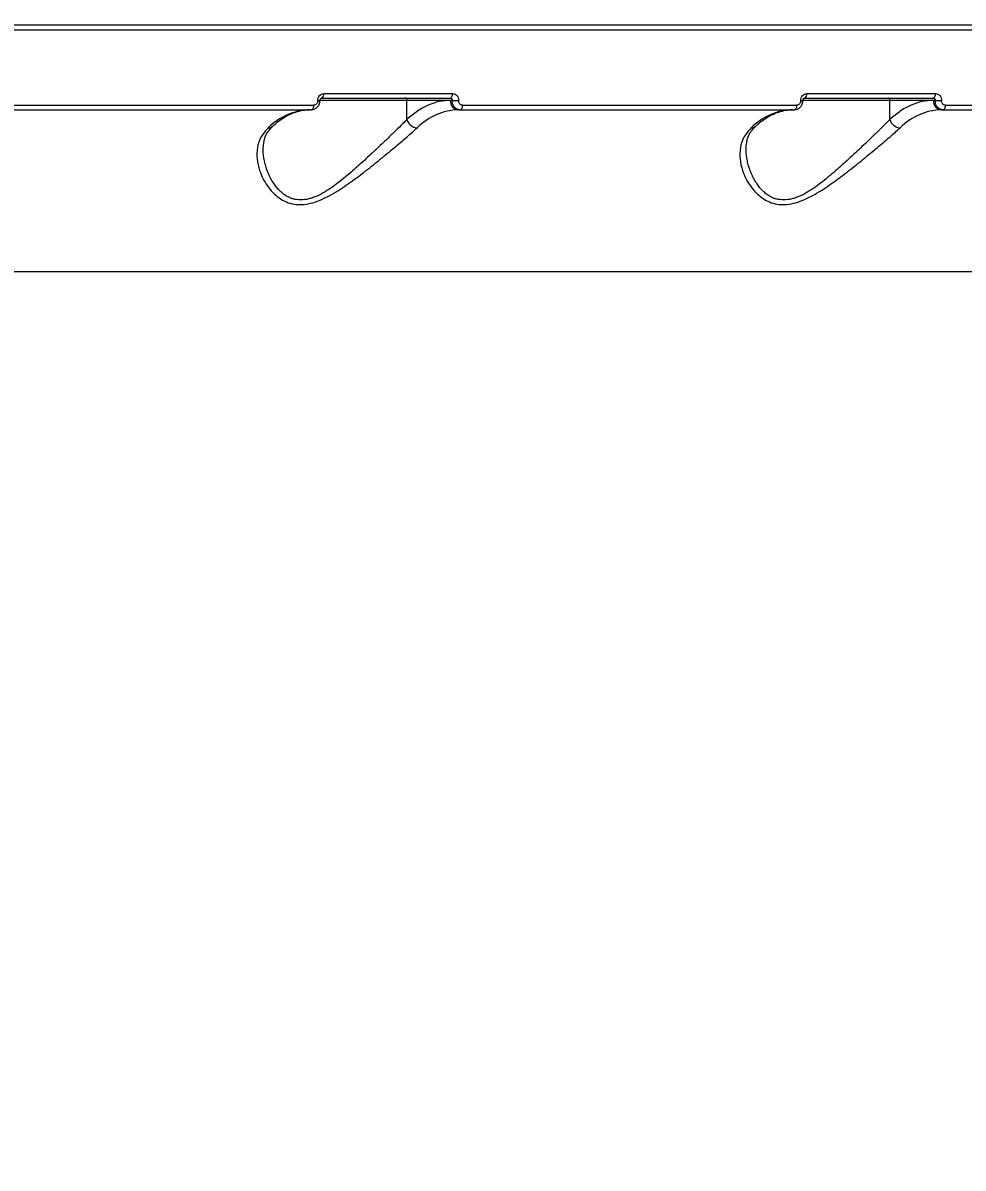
# Model space of a CAD drawing. Header units: millimetres. Extents: x -6234 to 7498, y -6127 to 5103.
# Drawn here: x 3579.1 to 3779.4, y -1702.9 to -1459 of the extents above; entities that cross this region are included whole.
import ezdxf

# ---------------------------------------------------------------- set-up
doc = ezdxf.new("R2010")
doc.units = ezdxf.units.MM
for name, color, linetype in [('DIKOM_ОБЪЕКТ', 7, 'Continuous'), ('DIKOM_РАЗМЕР_ЗОНА', 7, 'Continuous'), ('DIKOM_РАЗМЕР_ОБЪЕКТА', 7, 'Continuous')]:
    doc.layers.add(name, color=color, linetype=linetype)
doc.styles.add('style1', font='arial.ttf', dxfattribs={"width": 0.8})
doc.dimstyles.new('1-50', dxfattribs={"dimtxt": 300, "dimasz": 200, "dimexe": 100, "dimexo": 0, "dimgap": 100, "dimtad": 1, "dimtxsty": 'style1', "dimcen": 200, "dimclrd": 7, "dimclre": 7, "dimclrt": 7, "dimadec": 1, "dimazin": 2, "dimtfac": 1, "dimtmove": 0, "dimatfit": 2, "dimfxl": 0, "dimlwd": 25, "dimlwe": 18, "dimarcsym": 0})

# ---------------------------------------------------------------- blocks, each defined once
blk = doc.blocks.new('*D10')
at = {"layer": 'Defpoints', "color": 0, "transparency": 16777216}
for p in [(5627.97, 903.07), (-3229.39, -1461.51), (5627.97, -5097.58)]:
    blk.add_point(p, dxfattribs=at)
at = {"layer": 'DIKOM_РАЗМЕР_ОБЪЕКТА', "color": 7, "lineweight": 18, "transparency": 16777216}
for p, q in [((5627.97, 903.07), (5627.97, -5197.58)), ((-3229.39, -1461.51), (-3229.39, -5197.58))]:
    blk.add_line(p, q, dxfattribs=at)
at = {"layer": 'DIKOM_РАЗМЕР_ОБЪЕКТА', "color": 7, "lineweight": 25, "transparency": 16777216}
blk.add_line((-3029.39, -5097.58), (5427.97, -5097.58), dxfattribs=at)
at = {"layer": 'DIKOM_РАЗМЕР_ОБЪЕКТА', "color": 7, "transparency": 16777216}
for points in [[(-3029.39, -5064.25), (-3029.39, -5130.92), (-3229.39, -5097.58)], [(5427.97, -5064.25), (5427.97, -5130.92), (5627.97, -5097.58)]]:
    blk.add_solid(points, dxfattribs=at)
at = {"layer": 'DIKOM_РАЗМЕР_ОБЪЕКТА', "color": 7, "lineweight": 40, "transparency": 16777216, "insert": (1488.3, -4844.41), "char_height": 300, "attachment_point": 5, "style": 'style1'}
blk.add_mtext('8850', dxfattribs=at)
blk = doc.blocks.new('*D13')
at = {"layer": 'Defpoints', "color": 0, "transparency": 16777216}
for p in [(7498.07, 1778.2), (-5229.39, -1831.36), (7498.07, -6026.74)]:
    blk.add_point(p, dxfattribs=at)
at = {"layer": 'DIKOM_РАЗМЕР_ЗОНА', "color": 7, "lineweight": 18, "transparency": 16777216}
for p, q in [((7498.07, 1778.2), (7498.07, -6126.74)), ((-5229.39, -1831.36), (-5229.39, -6126.74))]:
    blk.add_line(p, q, dxfattribs=at)
at = {"layer": 'DIKOM_РАЗМЕР_ЗОНА', "color": 7, "lineweight": 25, "transparency": 16777216}
blk.add_line((-5029.39, -6026.74), (7298.07, -6026.74), dxfattribs=at)
at = {"layer": 'DIKOM_РАЗМЕР_ЗОНА', "color": 7, "transparency": 16777216}
for points in [[(-5029.39, -5993.4), (-5029.39, -6060.07), (-5229.39, -6026.74)], [(7298.07, -5993.4), (7298.07, -6060.07), (7498.07, -6026.74)]]:
    blk.add_solid(points, dxfattribs=at)
at = {"layer": 'DIKOM_РАЗМЕР_ЗОНА', "color": 7, "transparency": 16777216, "insert": (1560.69, -5773.56), "char_height": 300, "attachment_point": 5, "style": 'style1'}
blk.add_mtext('12750', dxfattribs=at)

msp = doc.modelspace()

# ---------------------------------------------------------------- linework, layer by layer
at = {"layer": 'DIKOM_ОБЪЕКТ', "color": 7, "linetype": 'Continuous', "lineweight": 15}
for p, q in [((3915.417, -1459.506), (3500.548, -1459.506)), ((3501.063, -1460.508), (3915.932, -1460.508)), ((3642.709, -1475.006), (3670.139, -1475.006)), ((3643.224, -1474.04), (3670.653, -1474.04)), ((3745.569, -1475.006), (3772.999, -1475.006)), ((3746.084, -1474.04), (3773.514, -1474.04)), ((3569.373, -1477.506), (3640.518, -1477.506)), ((3569.888, -1476.546), (3641.033, -1476.546)), ((3660.911, -1475.506), (3642.204, -1475.506)), ((3660.911, -1479.556), (3660.911, -1475.506)), ((3670.179, -1475.506), (3660.911, -1475.506)), ((3670.539, -1475.506), (3670.179, -1475.506)), ((3671.893, -1477.506), (3672.233, -1477.506)), ((3672.233, -1477.506), (3743.378, -1477.506)), ((3672.748, -1476.546), (3743.893, -1476.546)), ((3763.771, -1475.506), (3745.064, -1475.506)), ((3763.771, -1479.556), (3763.771, -1475.506)), ((3773.039, -1475.506), (3763.771, -1475.506)), ((3773.399, -1475.506), (3773.039, -1475.506)), ((3774.754, -1477.506), (3775.093, -1477.506)), ((3775.093, -1477.506), (3846.238, -1477.506)), ((3775.608, -1476.546), (3846.753, -1476.546)), ((3837.064, -1512.008), (3537.056, -1512.008))]:
    msp.add_line(p, q, dxfattribs=at)
at = {"layer": 'DIKOM_ОБЪЕКТ', "color": 7, "linetype": 'Continuous', "lineweight": 15, "flags": 128}
for points in [[(3670.139, -1475.006), (3670.237, -1474.987), (3670.332, -1474.933), (3670.419, -1474.844), (3670.496, -1474.725), (3670.561, -1474.579), (3670.609, -1474.412), (3670.64, -1474.231), (3670.653, -1474.04)], [(3772.999, -1475.006), (3773.097, -1474.987), (3773.192, -1474.933), (3773.279, -1474.844), (3773.357, -1474.725), (3773.421, -1474.579), (3773.469, -1474.412), (3773.501, -1474.231), (3773.514, -1474.04)], [(3641.033, -1476.546), (3641.019, -1476.736), (3640.988, -1476.916), (3640.939, -1477.082), (3640.875, -1477.227), (3640.798, -1477.346), (3640.71, -1477.434), (3640.616, -1477.488), (3640.518, -1477.506)], [(3672.233, -1477.506), (3672.331, -1477.488), (3672.426, -1477.434), (3672.513, -1477.346), (3672.59, -1477.227), (3672.654, -1477.082), (3672.703, -1476.916), (3672.735, -1476.736), (3672.748, -1476.546)], [(3743.893, -1476.546), (3743.879, -1476.736), (3743.848, -1476.916), (3743.799, -1477.082), (3743.735, -1477.227), (3743.658, -1477.346), (3743.57, -1477.434), (3743.476, -1477.488), (3743.378, -1477.506)], [(3775.093, -1477.506), (3775.191, -1477.488), (3775.285, -1477.434), (3775.373, -1477.346), (3775.45, -1477.227), (3775.514, -1477.082), (3775.563, -1476.916), (3775.594, -1476.736), (3775.608, -1476.546)]]:
    msp.add_lwpolyline(points, dxfattribs=at)
at = {"layer": 'DIKOM_ОБЪЕКТ', "color": 7, "linetype": 'Continuous', "lineweight": 15}
for centre, radius, start, end in [((3642.257, -1474.18), 0.977, 304.08512, 8.19192), ((3660.443, -1475.473), 0.469, 355.95851, 85.2587), ((3745.117, -1474.179), 0.977, 304.10149, 8.17555), ((3763.304, -1475.472), 0.468, 355.89936, 85.28636), ((3640.653, -1490.62), 13.122, 92.07242, 135.13972), ((3642.061, -1473.212), 2.337, 266.28713, 278.21538), ((3672.368, -1490.618), 13.121, 92.07153, 135.14175), ((3672.048, -1475.639), 1.874, 175.93555, 265.26507), ((3671.862, -1452.629), 22.915, 266.68997, 270.12194), ((3743.512, -1490.618), 13.121, 92.07153, 135.14175), ((3744.922, -1473.224), 2.325, 266.26099, 278.24374), ((3775.228, -1490.619), 13.122, 92.07173, 135.14042), ((3774.908, -1475.639), 1.874, 175.93821, 265.27029), ((3774.722, -1452.65), 22.894, 266.68843, 270.12293), ((3663.218, -1478.993), 2.375, 193.71532, 266.34058), ((3766.078, -1478.993), 2.375, 193.71532, 266.34058), ((3631.387, -1480.049), 1.315, 268.4563, 311.50568), ((3734.247, -1480.049), 1.315, 268.46122, 311.50076)]:
    msp.add_arc(centre, radius, start, end, dxfattribs=at)
for points, knots in [([(3701.439, -1879.463), (3705.145, -1879.37), (3712.807, -1879.177), (3724.357, -1877.311), (3736.021, -1874.282), (3747.484, -1870.04), (3758.717, -1864.663), (3769.69, -1858.188), (3780.378, -1850.665), (3790.756, -1842.143), (3800.802, -1832.674), (3810.497, -1822.31), (3819.822, -1811.103), (3828.762, -1799.108), (3837.303, -1786.38), (3845.432, -1772.973), (3853.139, -1758.94), (3860.417, -1744.338), (3866.058, -1731.87), (3870.27, -1721.875), (3873.217, -1714.557), (3876.065, -1707.153), (3878.814, -1699.668), (3881.465, -1692.108), (3884.017, -1684.479), (3887.146, -1674.669), (3890.739, -1662.598), (3894.655, -1648.171), (3898.673, -1631.871), (3902.654, -1613.652), (3906.443, -1593.49), (3909.655, -1573.267), (3912.304, -1553.048), (3914.253, -1534.356), (3915.648, -1517.198), (3916.612, -1501.543), (3917.272, -1485.848), (3917.628, -1470.134), (3917.682, -1454.425), (3917.433, -1438.741), (3916.811, -1421.025), (3915.66, -1401.329), (3913.812, -1379.748), (3911.382, -1358.426), (3908.429, -1337.385), (3905.994, -1323.657), (3904.777, -1316.799)], [0, 0, 0, 0, 0.02681194, 0.05542504, 0.08379633, 0.11192601, 0.13981433, 0.1674607, 0.19486569, 0.22202898, 0.24895069, 0.2756308, 0.30206911, 0.32826591, 0.35422113, 0.37993469, 0.40540662, 0.43063688, 0.45562558, 0.46722256, 0.47876019, 0.49023825, 0.50165693, 0.51301602, 0.52431562, 0.53555577, 0.55600722, 0.5762587, 0.59631027, 0.62332973, 0.64997745, 0.6762534, 0.70215764, 0.72769013, 0.74729298, 0.76687249, 0.78642873, 0.80596157, 0.82547115, 0.84495737, 0.86442027, 0.89162766, 0.91878933, 0.94590529, 0.9729755, 1, 1, 1, 1]), ([(3641.91, -1475.544), (3641.933, -1475.347), (3641.98, -1474.953), (3642.286, -1474.457), (3642.717, -1474.108), (3643.055, -1474.063), (3643.224, -1474.04)], [0, 0, 0, 0, 0.2505708, 0.5002422, 0.7499845, 1, 1, 1, 1]), ([(3642.395, -1475.525), (3642.404, -1475.444), (3642.42, -1475.287), (3642.524, -1475.108), (3642.659, -1474.998), (3642.754, -1474.992), (3642.801, -1474.99)], [0, 0, 0, 0, 0.2685575, 0.5223006, 0.7651664, 1, 1, 1, 1]), ([(3670.139, -1475.006), (3670.194, -1475.013), (3670.277, -1475.023), (3670.373, -1475.087), (3670.452, -1475.165), (3670.508, -1475.271), (3670.539, -1475.394), (3670.539, -1475.467), (3670.539, -1475.506)], [0, 0, 0, 0, 0.2443944, 0.3709305, 0.5001089, 0.7196533, 0.8524061, 1, 1, 1, 1]), ([(3670.653, -1474.04), (3670.822, -1474.063), (3671.159, -1474.109), (3671.578, -1474.457), (3671.865, -1474.954), (3671.896, -1475.347), (3671.911, -1475.544)], [0, 0, 0, 0, 0.2506131, 0.500273, 0.7500069, 1, 1, 1, 1]), ([(3744.77, -1475.544), (3744.794, -1475.347), (3744.84, -1474.953), (3745.146, -1474.456), (3745.577, -1474.108), (3745.915, -1474.063), (3746.084, -1474.04)], [0, 0, 0, 0, 0.2505654, 0.5001981, 0.7500119, 1, 1, 1, 1]), ([(3745.255, -1475.525), (3745.264, -1475.444), (3745.28, -1475.287), (3745.384, -1475.108), (3745.519, -1474.998), (3745.615, -1474.992), (3745.662, -1474.99)], [0, 0, 0, 0, 0.2684376, 0.5222935, 0.7651904, 1, 1, 1, 1]), ([(3772.999, -1475.006), (3773.054, -1475.013), (3773.137, -1475.023), (3773.233, -1475.087), (3773.312, -1475.165), (3773.368, -1475.271), (3773.399, -1475.394), (3773.399, -1475.467), (3773.399, -1475.506)], [0, 0, 0, 0, 0.24428608, 0.37080732, 0.50003944, 0.71974895, 0.8524469, 1, 1, 1, 1]), ([(3773.514, -1474.04), (3773.682, -1474.063), (3774.019, -1474.109), (3774.438, -1474.457), (3774.725, -1474.954), (3774.756, -1475.347), (3774.771, -1475.544)], [0, 0, 0, 0, 0.2505397, 0.5002113, 0.7500035, 1, 1, 1, 1]), ([(3632.267, -1481.044), (3632.626, -1480.721), (3633.436, -1479.992), (3634.732, -1479.113), (3636.149, -1478.357), (3637.615, -1477.831), (3638.962, -1477.535), (3639.823, -1477.537), (3640.178, -1477.538)], [0, 0, 0, 0, 0.1382259, 0.3115918, 0.4887771, 0.6720995, 0.86466, 1, 1, 1, 1]), ([(3640.61, -1477.49), (3640.844, -1477.455), (3641.309, -1477.386), (3641.898, -1476.92), (3642.226, -1476.378), (3642.368, -1475.895), (3642.386, -1475.648), (3642.395, -1475.525)], [0, 0, 0, 0, 0.2547863, 0.5063105, 0.7542119, 0.8773585, 1, 1, 1, 1]), ([(3641.91, -1475.544), (3641.894, -1475.675), (3641.863, -1475.938), (3641.659, -1476.269), (3641.371, -1476.501), (3641.145, -1476.531), (3641.033, -1476.546)], [0, 0, 0, 0, 0.2507932, 0.5001123, 0.7499902, 1, 1, 1, 1]), ([(3670.179, -1475.506), (3669.381, -1475.555), (3667.784, -1475.652), (3665.421, -1476.459), (3663.107, -1477.696), (3661.643, -1478.936), (3660.911, -1479.556)], [0, 0, 0, 0, 0.2500011, 0.5000004, 0.7499906, 1, 1, 1, 1]), ([(3672.233, -1477.506), (3672.016, -1477.479), (3671.684, -1477.437), (3671.288, -1477.187), (3670.969, -1476.884), (3670.724, -1476.479), (3670.565, -1475.988), (3670.548, -1475.675), (3670.539, -1475.506)], [0, 0, 0, 0, 0.2414407, 0.3687409, 0.5000588, 0.701023, 0.8383571, 1, 1, 1, 1]), ([(3672.748, -1476.546), (3672.635, -1476.531), (3672.411, -1476.5), (3672.132, -1476.269), (3671.942, -1475.937), (3671.921, -1475.675), (3671.911, -1475.544)], [0, 0, 0, 0, 0.2507406, 0.5000847, 0.7499276, 1, 1, 1, 1]), ([(3735.127, -1481.044), (3735.486, -1480.721), (3736.297, -1479.992), (3737.592, -1479.113), (3739.009, -1478.357), (3740.475, -1477.831), (3741.822, -1477.535), (3742.683, -1477.537), (3743.038, -1477.538)], [0, 0, 0, 0, 0.1382356, 0.3115937, 0.4887827, 0.672109, 0.8646554, 1, 1, 1, 1]), ([(3743.47, -1477.49), (3743.704, -1477.455), (3744.169, -1477.386), (3744.758, -1476.92), (3745.086, -1476.377), (3745.228, -1475.895), (3745.246, -1475.648), (3745.255, -1475.525)], [0, 0, 0, 0, 0.2547805, 0.5063584, 0.7542077, 0.8773732, 1, 1, 1, 1]), ([(3744.77, -1475.544), (3744.754, -1475.675), (3744.723, -1475.937), (3744.519, -1476.269), (3744.231, -1476.501), (3744.005, -1476.531), (3743.893, -1476.546)], [0, 0, 0, 0, 0.2508187, 0.5001293, 0.7499987, 1, 1, 1, 1]), ([(3773.039, -1475.506), (3772.241, -1475.555), (3770.644, -1475.652), (3768.281, -1476.459), (3765.967, -1477.696), (3764.503, -1478.936), (3763.771, -1479.556)], [0, 0, 0, 0, 0.249997, 0.4999978, 0.7499831, 1, 1, 1, 1]), ([(3775.093, -1477.506), (3774.876, -1477.479), (3774.544, -1477.437), (3774.148, -1477.187), (3773.83, -1476.884), (3773.585, -1476.479), (3773.425, -1475.988), (3773.408, -1475.675), (3773.399, -1475.506)], [0, 0, 0, 0, 0.2414785, 0.3687751, 0.5000548, 0.7010254, 0.838363, 1, 1, 1, 1]), ([(3775.608, -1476.546), (3775.495, -1476.531), (3775.271, -1476.5), (3774.992, -1476.269), (3774.802, -1475.937), (3774.781, -1475.675), (3774.771, -1475.544)], [0, 0, 0, 0, 0.25074479, 0.50005439, 0.74992337, 1, 1, 1, 1]), ([(3660.911, -1479.556), (3660.498, -1479.976), (3659.669, -1480.819), (3658.174, -1482.28), (3656.705, -1483.696), (3655.269, -1485.068), (3653.938, -1486.326), (3652.54, -1487.632), (3651.128, -1488.926), (3649.684, -1490.216), (3648.164, -1491.525), (3646.638, -1492.763), (3645.061, -1493.944), (3643.47, -1494.996), (3642.044, -1495.765), (3640.884, -1496.235), (3639.71, -1496.608), (3638.85, -1496.674), (3638.269, -1496.719)], [0, 0, 0, 0, 0.0819307, 0.1645559, 0.2495756, 0.3087268, 0.3743736, 0.4368951, 0.4995493, 0.5618102, 0.6239268, 0.6915839, 0.7490028, 0.8116404, 0.8744805, 0.9065471, 0.9369603, 1, 1, 1, 1]), ([(3763.771, -1479.556), (3763.358, -1479.976), (3762.529, -1480.819), (3761.034, -1482.28), (3759.565, -1483.696), (3758.129, -1485.068), (3756.798, -1486.326), (3755.399, -1487.632), (3753.988, -1488.926), (3752.544, -1490.216), (3751.024, -1491.525), (3749.498, -1492.763), (3747.921, -1493.944), (3746.33, -1494.996), (3744.904, -1495.765), (3743.744, -1496.235), (3742.57, -1496.608), (3741.71, -1496.674), (3741.13, -1496.719)], [0, 0, 0, 0, 0.081931, 0.1645547, 0.2495775, 0.3087289, 0.374376, 0.4368978, 0.4995532, 0.5618138, 0.6239253, 0.6915885, 0.7490077, 0.8116393, 0.8744797, 0.9065531, 0.9369583, 1, 1, 1, 1]), ([(3631.351, -1481.363), (3630.784, -1481.996), (3629.657, -1483.256), (3628.956, -1485.534), (3628.882, -1487.955), (3629.376, -1490.191), (3630.184, -1492.134), (3631.14, -1493.741), (3632.283, -1495.125), (3633.535, -1496.217), (3634.878, -1497.033), (3636.395, -1497.576), (3638.104, -1497.772), (3639.925, -1497.582), (3641.77, -1497.042), (3643.629, -1496.227), (3646.027, -1494.906), (3648.923, -1492.954), (3652.207, -1490.465), (3655.339, -1487.951), (3658.271, -1485.522), (3660.963, -1483.248), (3662.366, -1481.991), (3663.067, -1481.363)], [0, 0, 0, 0, 0.0628379, 0.1250338, 0.187552, 0.2496598, 0.2915505, 0.3336363, 0.3744974, 0.4070902, 0.437193, 0.4692338, 0.4998086, 0.5304208, 0.5624907, 0.5926594, 0.625331, 0.6879381, 0.7501151, 0.8127568, 0.8751685, 0.9376707, 1, 1, 1, 1]), ([(3630.268, -1485.781), (3630.343, -1484.894), (3630.501, -1483.043), (3631.659, -1481.719), (3632.262, -1481.03)], [0, 0, 0, 0, 0.4795745, 1, 1, 1, 1]), ([(3734.211, -1481.363), (3733.645, -1481.996), (3732.517, -1483.256), (3731.816, -1485.534), (3731.742, -1487.955), (3732.236, -1490.191), (3733.044, -1492.134), (3734, -1493.741), (3735.143, -1495.125), (3736.395, -1496.217), (3737.738, -1497.033), (3739.255, -1497.576), (3740.963, -1497.772), (3742.785, -1497.582), (3744.63, -1497.042), (3746.489, -1496.227), (3748.887, -1494.906), (3751.783, -1492.954), (3755.067, -1490.465), (3758.199, -1487.951), (3761.131, -1485.521), (3763.824, -1483.248), (3765.226, -1481.991), (3765.927, -1481.363)], [0, 0, 0, 0, 0.0628378, 0.1250337, 0.1875519, 0.2496611, 0.2915514, 0.3336372, 0.3744968, 0.4070895, 0.4371923, 0.4692331, 0.499808, 0.5304202, 0.5624901, 0.5926588, 0.6253304, 0.6879406, 0.7501178, 0.8127564, 0.8751681, 0.9376726, 1, 1, 1, 1]), ([(3733.128, -1485.781), (3733.203, -1484.894), (3733.361, -1483.043), (3734.519, -1481.719), (3735.122, -1481.03)], [0, 0, 0, 0, 0.4795649, 1, 1, 1, 1]), ([(3638.269, -1496.719), (3637.715, -1496.675), (3636.891, -1496.609), (3635.916, -1496.237), (3635.169, -1495.849), (3634.421, -1495.318), (3633.697, -1494.652), (3633.037, -1493.896), (3632.416, -1493.027), (3631.851, -1492.06), (3631.369, -1491.041), (3630.971, -1489.996), (3630.657, -1488.928), (3630.432, -1487.863), (3630.306, -1486.826), (3630.253, -1486.143), (3630.269, -1485.795), (3630.269, -1485.782)], [0, 0, 0, 0, 0.0959107, 0.1425804, 0.1918155, 0.2543894, 0.3182, 0.3835041, 0.4524862, 0.5314472, 0.610411, 0.6841754, 0.7653187, 0.8470148, 0.920077, 0.997045, 1, 1, 1, 1]), ([(3741.13, -1496.719), (3740.576, -1496.675), (3739.752, -1496.609), (3738.776, -1496.237), (3738.029, -1495.849), (3737.281, -1495.318), (3736.557, -1494.652), (3735.897, -1493.896), (3735.276, -1493.027), (3734.711, -1492.06), (3734.229, -1491.041), (3733.831, -1489.996), (3733.517, -1488.928), (3733.292, -1487.863), (3733.166, -1486.826), (3733.115, -1486.142), (3733.129, -1485.795), (3733.129, -1485.782)], [0, 0, 0, 0, 0.0959102, 0.1425883, 0.1918116, 0.254389, 0.3181993, 0.3835087, 0.4524816, 0.5314505, 0.6104139, 0.684178, 0.7653209, 0.8470166, 0.9200731, 0.9970408, 1, 1, 1, 1])]:
    msp.add_open_spline(points, degree=3, knots=knots, dxfattribs=at)

# ---------------------------------------------------------------- dimensions: what is measured, and where the dimension line sits
at = {"layer": 'DIKOM_РАЗМЕР_ЗОНА'}
dim = msp.add_linear_dim(base=(7498.074, -6026.735), p1=(-5229.391, -1831.362), p2=(7498.074, 1778.201), text='12750', dimstyle='1-50', dxfattribs=at)
dim.commit()
dim.dimension.update_dxf_attribs({"geometry": '*D13', "text_midpoint": (1560.691, -6026.735), "dimtype": 160})
at = {"layer": 'DIKOM_РАЗМЕР_ОБЪЕКТА', "lineweight": 40}
dim = msp.add_linear_dim(base=(5627.969, -5097.582), p1=(-3229.391, -1461.506), p2=(5627.969, 903.069), text='8850', dimstyle='1-50', dxfattribs=at)
dim.commit()
dim.dimension.update_dxf_attribs({"geometry": '*D10', "text_midpoint": (1488.304, -5097.582), "dimtype": 160})

doc.saveas('drawing.dxf')
